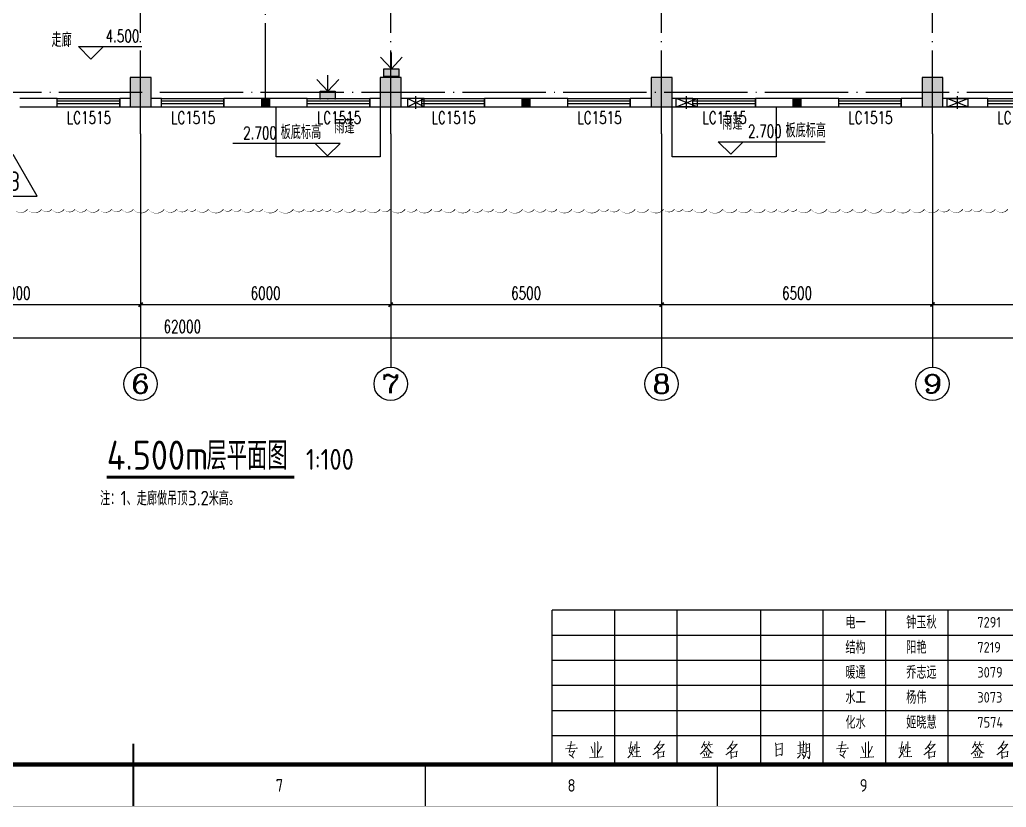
# Model space of a CAD drawing. Extents: x 93518 to 937116, y -359949 to 58022.
# Drawn here: x 808214 to 831884, y -122600 to -103709 of the extents above; entities that cross this region are included whole.
import ezdxf
from ezdxf.enums import TextEntityAlignment as Align

# ---------------------------------------------------------------- set-up
doc = ezdxf.new("R2010")
doc.units = 0
doc.header["$LTSCALE"] = 1000
doc.header["$MEASUREMENT"] = 0
doc.linetypes.add('DOTE', pattern=[2.42, 2, -0.2, 0.02, -0.2])
doc.layers.get('0').update_dxf_attribs({"color": 8, "linetype": 'CONTINUOUS'})
doc.layers.get('Defpoints').update_dxf_attribs({"color": 8, "linetype": 'CONTINUOUS'})
for name, color, linetype in [('-人员定位', 6, 'CONTINUOUS'), ('AXIS', 8, 'CONTINUOUS'), ('AXIS_TEXT', 8, 'CONTINUOUS'), ('COLUMN', 8, 'CONTINUOUS'), ('DIM_ELEV', 8, 'CONTINUOUS'), ('DIM_SYMB', 8, 'CONTINUOUS'), ('DOTE', 8, 'DOTE'), ('D洞口', 8, 'CONTINUOUS'), ('HQ1', 8, 'CONTINUOUS'), ('HQ2', 8, 'CONTINUOUS'), ('PUB_HATCH', 8, 'CONTINUOUS'), ('PUB_TEXT', 8, 'CONTINUOUS'), ('STAIR', 8, 'CONTINUOUS'), ('WALL', 8, 'CONTINUOUS'), ('WINDOW', 8, 'CONTINUOUS'), ('WINDOW_TEXT', 8, 'CONTINUOUS')]:
    doc.layers.add(name, color=color, linetype=linetype)
doc.styles.add('_TCH_AXIS', font='complex.shx', dxfattribs={"bigfont": 'GBCBIG.shx'})
doc.styles.add('_TCH_DIM', font='simplex.shx', dxfattribs={"bigfont": 'gbcbig.shx'})
doc.styles.add('_TCH_DIM_T3', font='simplex.shx', dxfattribs={"width": 0.705882, "bigfont": 'gbcbig.shx'})
doc.styles.add('_TCH_WINDOW', font='simplex.shx', dxfattribs={"bigfont": 'gbcbig.shx'})
doc.styles.add('COMPLEX', font='geditxt.shx', dxfattribs={"bigfont": 'hztxt1.shx'})
doc.styles.get("Standard").update_dxf_attribs({"font": 'GBENOR', "bigfont": 'GBCBIG'})
doc.dimstyles.new('_TCH_ARCH&&100', dxfattribs={"dimtxt": 297.5, "dimasz": 100, "dimexe": 250, "dimexo": 300, "dimgap": 126.25, "dimtad": 1, "dimdec": 0, "dimzin": 0, "dimdsep": 46, "dimtxsty": '_TCH_DIM_T3', "dimblk": 'ARCHTICK', "dimcen": 0.09, "dimclrt": 7, "dimazin": 2, "dimtfac": 1, "dimtdec": 0, "dimtix": 1, "dimtmove": 2, "dimatfit": 3, "dimfxl": 0, "dimtolj": 1, "dimtzin": 0, "dimarcsym": 0})

# ---------------------------------------------------------------- blocks, each defined once
blk = doc.blocks.new('GEDI_WK_A1')
at = {"color": 3}
for p, q in [((420.5, 0), (420.5, 10)), ((490.58, 0), (490.58, 10)), ((560.67, 0), (560.67, 10))]:
    blk.add_line(p, q, dxfattribs=at)
for points, const_width in [([(0, 0), (841, 0), (841, 594), (0, 594)], 0.1), ([(25, 10), (831, 10), (831, 584), (25, 584)], 1)]:
    blk.add_lwpolyline(points, close=True, dxfattribs=dict(at, const_width=const_width))
at = {"color": 3, "const_width": 0.5}
blk.add_lwpolyline([(420.5, 0), (420.5, 15)], dxfattribs=at)
at = {"color": 3}
for s, p in [('7', (455.54, 5)), ('8', (525.62, 5)), ('9', (595.71, 5))]:
    blk.add_text(s, height=3, dxfattribs=at).set_placement(p, align=Align.MIDDLE)
blk = doc.blocks.new('GEDI_HQ1_2012')
at = {"layer": 'HQ1', "color": 2}
for p, q in [((0, 37), (-65, 37)), ((-65, 0), (-65, 37)), ((-50, 0), (-50, 37)), ((-35, 0), (-35, 37)), ((-15, 0), (-15, 37)), ((0, 0), (0, 37)), ((-65, 31), (0, 31)), ((-65, 25), (0, 25)), ((-65, 19), (0, 19)), ((-65, 13), (0, 13)), ((-65, 7), (0, 7)), ((0, 0), (0, 7)), ((-65, 0), (0, 0))]:
    blk.add_line(p, q, dxfattribs=at)
at = {"layer": 'HQ1', "color": 7, "lineweight": 0}
for points in [[(-61.32, 4.51), (-59.5, 4.74), (-59.61, 4.74), (-59.81, 4.67)], [(-60.48, 5.59), (-60.45, 5.32), (-60.68, 4.06), (-60.94, 2.94), (-61, 3), (-59.61, 3.24), (-59.64, 3.34), (-60.33, 1.98)], [(-54.89, 5.32), (-54.83, 5.02), (-54.83, 1.71)], [(-54.16, 5.56), (-54.1, 5.29), (-54.16, 1.74)], [(-46.04, 5.53), (-46.04, 5.36), (-46.48, 3), (-46.3, 2.9), (-46.1, 2.73), (-45.92, 2.59), (-45.78, 2.42), (-45.7, 2.25)], [(-45.12, 4.88), (-45.12, 4.64), (-45.26, 3.99), (-45.4, 3.58), (-45.58, 3.21)], [(-44.71, 5.53), (-44.68, 5.32), (-44.74, 1.88)], [(-39.56, 4.64), (-39.47, 4.61), (-38.17, 4.84), (-38.25, 4.91), (-38.49, 4.57), (-38.74, 4.2), (-39.01, 3.89), (-39.3, 3.58), (-39.62, 3.27), (-39.96, 2.97), (-40.34, 2.69), (-40.4, 2.66), (-40.63, 2.52), (-40.86, 2.36)], [(-39.15, 5.7), (-39.18, 5.46), (-39.53, 4.91), (-39.73, 4.57), (-39.96, 4.26), (-40.25, 3.92), (-40.54, 3.69)], [(-28.5, 5.49), (-28.53, 5.26), (-28.76, 4.74), (-28.96, 4.33), (-29.2, 3.99)], [(-28.73, 4.81), (-27.89, 4.91)], [(-28.53, 4.78), (-28.33, 4.26)], [(-27.43, 5.49), (-27.4, 5.32), (-27.75, 4.37)], [(-27.6, 4.71), (-26.56, 4.88)], [(-22.07, 4.64), (-21.98, 4.61), (-20.68, 4.84), (-20.76, 4.91), (-20.99, 4.57), (-21.26, 4.2), (-21.52, 3.89), (-21.81, 3.58), (-22.12, 3.27), (-22.47, 2.97), (-22.85, 2.69), (-22.91, 2.66), (-23.14, 2.52), (-23.37, 2.36)], [(-21.66, 5.7), (-21.69, 5.46), (-22.04, 4.91), (-22.24, 4.57), (-22.47, 4.26), (-22.76, 3.92), (-23.05, 3.69)], [(-11.41, 5.19), (-11.35, 4.84), (-11.32, 4.09), (-11.29, 3.31), (-11.29, 3.21), (-11.29, 2.66), (-11.29, 1.94), (-11.29, 2.18), (-10.17, 2.39), (-9.93, 2.15), (-9.87, 2.46), (-9.87, 2.87), (-9.84, 3.65), (-9.82, 4.47), (-9.82, 5.15), (-9.79, 5.05), (-11.32, 4.81)], [(-6.08, 4.57), (-4.37, 4.78)], [(-5.62, 5.49), (-5.56, 5.29), (-5.56, 2.73)], [(-4.8, 5.7), (-4.75, 5.49), (-4.83, 2.83)], [(-4.14, 5.22), (-4.05, 4.84), (-4.05, 4.09), (-4.08, 3.27), (-4.14, 2.76), (-4.28, 2.22), (-4.46, 1.88), (-4.78, 1.37)], [(-4.05, 4.81), (-3.18, 4.98), (-3.27, 5.08), (-3.27, 4.03), (-3.27, 3.96), (-3.24, 2.42), (-3.27, 1.84), (-3.3, 1.5), (-3.33, 1.4), (-3.76, 1.84), (-3.36, 1.54)], [(-61.84, 3.75), (-58.95, 3.96), (-59.09, 3.99), (-59.26, 3.96)], [(-60.97, 2.42), (-60.62, 2.15), (-60.39, 1.98), (-60.13, 1.81), (-59.99, 1.67), (-59.9, 1.5)], [(-55.7, 4.3), (-55.3, 3.17), (-55.24, 2.8)], [(-53.24, 4.44), (-53.3, 3.99), (-53.67, 3.34), (-54.13, 2.66)], [(-45.7, 4.4), (-45.7, 4.26), (-45.81, 3.69), (-45.9, 3.24), (-45.95, 2.94), (-46.07, 2.69), (-46.25, 2.39), (-46.42, 2.12), (-46.62, 1.84), (-46.85, 1.57)], [(-46.82, 3.96), (-45.72, 4.09)], [(-45.29, 3), (-44.07, 3.17), (-44.22, 3.17), (-44.36, 3.11)], [(-45.17, 3.96), (-44.02, 4.06), (-44.1, 4.09), (-44.27, 4.06)], [(-39.88, 4.26), (-39.82, 4.23), (-39.5, 3.92), (-39.47, 3.75), (-39.59, 3.99)], [(-39.73, 3.04), (-39.67, 2.94), (-39.62, 2.08), (-39.59, 1.98), (-39.59, 1.37), (-39.62, 1.64), (-39.62, 1.74), (-38.19, 1.91), (-38.22, 1.91), (-38.37, 1.91), (-38.22, 3.17), (-38.17, 3.11), (-38.25, 3.07), (-39.64, 2.87)], [(-27.95, 4.37), (-27.98, 4.2), (-28.44, 3.58), (-28.47, 3.51), (-28.7, 3.21), (-29.11, 2.83), (-29.31, 2.66), (-29.51, 2.49)], [(-28.62, 2.66), (-28.47, 2.22), (-28.47, 2.01), (-28.5, 2.29)], [(-27.57, 3.27), (-28.5, 3.14)], [(-28.07, 2.94), (-27.95, 2.42), (-28.01, 2.15), (-28.01, 2.52)], [(-28.01, 4.13), (-26.85, 2.83), (-26.38, 2.83), (-26.85, 2.87), (-27.08, 3.11)], [(-27.34, 2.9), (-27.34, 2.66), (-27.69, 1.71)], [(-27.28, 4.67), (-27.02, 4.13)], [(-22.39, 4.26), (-22.33, 4.23), (-22.01, 3.92), (-21.98, 3.75), (-22.1, 3.99)], [(-22.24, 3.04), (-22.18, 2.94), (-22.12, 2.08), (-22.1, 1.98), (-22.1, 1.37), (-22.12, 1.64), (-22.12, 1.74), (-20.71, 1.91), (-20.74, 1.91), (-20.88, 1.91), (-20.74, 3.17), (-20.68, 3.11), (-20.76, 3.07), (-22.15, 2.87)], [(-11.29, 3.58), (-10.17, 3.79), (-10.28, 3.82), (-10.54, 3.69)], [(-6.17, 2.63), (-4.37, 2.9), (-4.46, 2.94), (-4.57, 2.83)], [(-5.5, 2.42), (-5.53, 2.25), (-5.76, 1.91), (-5.97, 1.67), (-6.17, 1.5)], [(-5.53, 3.99), (-5.01, 4.09)], [(-5.5, 3.41), (-5.04, 3.51)], [(-5.04, 2.52), (-4.72, 2.12), (-4.72, 1.94), (-4.83, 2.25)], [(-4.08, 3.07), (-4.02, 3.07), (-3.56, 3.17)], [(-4.02, 3.96), (-3.53, 4.06)], [(-56.1, 1.64), (-52.83, 1.81), (-52.98, 1.84), (-53.3, 1.77)], [(-45.75, 1.81), (-43.72, 1.91), (-43.93, 1.94), (-44.27, 1.88)], [(-28.99, 1.61), (-26.79, 1.77), (-26.93, 1.77), (-27.25, 1.74)]]:
    blk.add_lwpolyline(points, dxfattribs=at)
blk.add_text('223344', height=0.0001).set_placement((-22.1, 1.74))
blk = doc.blocks.new('GEDI_HQ2_2012')
at = {"layer": 'HQ2', "color": 2}
for p, q in [((0, 37), (-65, 37)), ((-65, 0), (-65, 37)), ((-50, 0), (-50, 37)), ((-35, 0), (-35, 37)), ((-15, 0), (-15, 37)), ((0, 0), (0, 37)), ((-65, 31), (0, 31)), ((-65, 25), (0, 25)), ((-65, 19), (0, 19)), ((-65, 13), (0, 13)), ((-65, 7), (0, 7)), ((0, 0), (0, 7)), ((-65, 0), (0, 0))]:
    blk.add_line(p, q, dxfattribs=at)
at = {"layer": 'HQ2', "color": 7, "lineweight": 0}
for points in [[(-61.32, 4.51), (-59.5, 4.74), (-59.61, 4.74), (-59.81, 4.67)], [(-60.48, 5.59), (-60.45, 5.32), (-60.68, 4.06), (-60.94, 2.94), (-61, 3), (-59.61, 3.24), (-59.64, 3.34), (-60.33, 1.98)], [(-54.89, 5.32), (-54.83, 5.02), (-54.83, 1.71)], [(-54.16, 5.56), (-54.1, 5.29), (-54.16, 1.74)], [(-46.04, 5.53), (-46.04, 5.36), (-46.48, 3), (-46.3, 2.9), (-46.1, 2.73), (-45.92, 2.59), (-45.78, 2.42), (-45.7, 2.25)], [(-45.12, 4.88), (-45.12, 4.64), (-45.26, 3.99), (-45.4, 3.58), (-45.58, 3.21)], [(-44.71, 5.53), (-44.68, 5.32), (-44.74, 1.88)], [(-39.56, 4.64), (-39.47, 4.61), (-38.17, 4.84), (-38.25, 4.91), (-38.49, 4.57), (-38.74, 4.2), (-39.01, 3.89), (-39.3, 3.58), (-39.62, 3.27), (-39.96, 2.97), (-40.34, 2.69), (-40.4, 2.66), (-40.63, 2.52), (-40.86, 2.36)], [(-39.15, 5.7), (-39.18, 5.46), (-39.53, 4.91), (-39.73, 4.57), (-39.96, 4.26), (-40.25, 3.92), (-40.54, 3.69)], [(-28.5, 5.49), (-28.53, 5.26), (-28.76, 4.74), (-28.96, 4.33), (-29.2, 3.99)], [(-28.73, 4.81), (-27.89, 4.91)], [(-28.53, 4.78), (-28.33, 4.26)], [(-27.43, 5.49), (-27.4, 5.32), (-27.75, 4.37)], [(-27.6, 4.71), (-26.56, 4.88)], [(-22.07, 4.64), (-21.98, 4.61), (-20.68, 4.84), (-20.76, 4.91), (-20.99, 4.57), (-21.26, 4.2), (-21.52, 3.89), (-21.81, 3.58), (-22.12, 3.27), (-22.47, 2.97), (-22.85, 2.69), (-22.91, 2.66), (-23.14, 2.52), (-23.37, 2.36)], [(-21.66, 5.7), (-21.69, 5.46), (-22.04, 4.91), (-22.24, 4.57), (-22.47, 4.26), (-22.76, 3.92), (-23.05, 3.69)], [(-11.41, 5.19), (-11.35, 4.84), (-11.32, 4.09), (-11.29, 3.31), (-11.29, 3.21), (-11.29, 2.66), (-11.29, 1.94), (-11.29, 2.18), (-10.17, 2.39), (-9.93, 2.15), (-9.87, 2.46), (-9.87, 2.87), (-9.84, 3.65), (-9.82, 4.47), (-9.82, 5.15), (-9.79, 5.05), (-11.32, 4.81)], [(-6.08, 4.57), (-4.37, 4.78)], [(-5.62, 5.49), (-5.56, 5.29), (-5.56, 2.73)], [(-4.8, 5.7), (-4.75, 5.49), (-4.83, 2.83)], [(-4.14, 5.22), (-4.05, 4.84), (-4.05, 4.09), (-4.08, 3.27), (-4.14, 2.76), (-4.28, 2.22), (-4.46, 1.88), (-4.78, 1.37)], [(-4.05, 4.81), (-3.18, 4.98), (-3.27, 5.08), (-3.27, 4.03), (-3.27, 3.96), (-3.24, 2.42), (-3.27, 1.84), (-3.3, 1.5), (-3.33, 1.4), (-3.76, 1.84), (-3.36, 1.54)], [(-61.84, 3.75), (-58.95, 3.96), (-59.09, 3.99), (-59.26, 3.96)], [(-60.97, 2.42), (-60.62, 2.15), (-60.39, 1.98), (-60.13, 1.81), (-59.99, 1.67), (-59.9, 1.5)], [(-55.7, 4.3), (-55.3, 3.17), (-55.24, 2.8)], [(-53.24, 4.44), (-53.3, 3.99), (-53.67, 3.34), (-54.13, 2.66)], [(-45.7, 4.4), (-45.7, 4.26), (-45.81, 3.69), (-45.9, 3.24), (-45.95, 2.94), (-46.07, 2.69), (-46.25, 2.39), (-46.42, 2.12), (-46.62, 1.84), (-46.85, 1.57)], [(-46.82, 3.96), (-45.72, 4.09)], [(-45.29, 3), (-44.07, 3.17), (-44.22, 3.17), (-44.36, 3.11)], [(-45.17, 3.96), (-44.02, 4.06), (-44.1, 4.09), (-44.27, 4.06)], [(-39.88, 4.26), (-39.82, 4.23), (-39.5, 3.92), (-39.47, 3.75), (-39.59, 3.99)], [(-39.73, 3.04), (-39.67, 2.94), (-39.62, 2.08), (-39.59, 1.98), (-39.59, 1.37), (-39.62, 1.64), (-39.62, 1.74), (-38.19, 1.91), (-38.22, 1.91), (-38.37, 1.91), (-38.22, 3.17), (-38.17, 3.11), (-38.25, 3.07), (-39.64, 2.87)], [(-27.95, 4.37), (-27.98, 4.2), (-28.44, 3.58), (-28.47, 3.51), (-28.7, 3.21), (-29.11, 2.83), (-29.31, 2.66), (-29.51, 2.49)], [(-28.62, 2.66), (-28.47, 2.22), (-28.47, 2.01), (-28.5, 2.29)], [(-27.57, 3.27), (-28.5, 3.14)], [(-28.07, 2.94), (-27.95, 2.42), (-28.01, 2.15), (-28.01, 2.52)], [(-28.01, 4.13), (-26.85, 2.83), (-26.38, 2.83), (-26.85, 2.87), (-27.08, 3.11)], [(-27.34, 2.9), (-27.34, 2.66), (-27.69, 1.71)], [(-27.28, 4.67), (-27.02, 4.13)], [(-22.39, 4.26), (-22.33, 4.23), (-22.01, 3.92), (-21.98, 3.75), (-22.1, 3.99)], [(-22.24, 3.04), (-22.18, 2.94), (-22.12, 2.08), (-22.1, 1.98), (-22.1, 1.37), (-22.12, 1.64), (-22.12, 1.74), (-20.71, 1.91), (-20.74, 1.91), (-20.88, 1.91), (-20.74, 3.17), (-20.68, 3.11), (-20.76, 3.07), (-22.15, 2.87)], [(-11.29, 3.58), (-10.17, 3.79), (-10.28, 3.82), (-10.54, 3.69)], [(-6.17, 2.63), (-4.37, 2.9), (-4.46, 2.94), (-4.57, 2.83)], [(-5.5, 2.42), (-5.53, 2.25), (-5.76, 1.91), (-5.97, 1.67), (-6.17, 1.5)], [(-5.53, 3.99), (-5.01, 4.09)], [(-5.5, 3.41), (-5.04, 3.51)], [(-5.04, 2.52), (-4.72, 2.12), (-4.72, 1.94), (-4.83, 2.25)], [(-4.08, 3.07), (-4.02, 3.07), (-3.56, 3.17)], [(-4.02, 3.96), (-3.53, 4.06)], [(-56.1, 1.64), (-52.83, 1.81), (-52.98, 1.84), (-53.3, 1.77)], [(-45.75, 1.81), (-43.72, 1.91), (-43.93, 1.94), (-44.27, 1.88)], [(-28.99, 1.61), (-26.79, 1.77), (-26.93, 1.77), (-27.25, 1.74)]]:
    blk.add_lwpolyline(points, dxfattribs=at)
blk.add_text('112233', height=0.0001).set_placement((-22.1, 1.74))
blk = doc.blocks.new('A$C04077A59')
at = {"layer": 'D洞口', "color": 6}
blk.add_lwpolyline([(573, 993), (0, 0), (1146, 0)], close=True, dxfattribs=at)
at = {"layer": 'PUB_TEXT', "style": '_TCH_AXIS', "width": 0.705882}
blk.add_text('B', height=425, dxfattribs=at).set_placement((452, 145))
blk = doc.blocks.new('_ArchTick')
at = {"color": 0, "linetype": 'ByBlock', "const_width": 0.4}
blk.add_lwpolyline([(-0.5, -0.5), (0.5, 0.5)], dxfattribs=at)
blk = doc.blocks.new('*D651')
at = {"layer": 'AXIS', "color": 0, "lineweight": -2, "transparency": 16777216}
for p, q in [((805114, -106744), (805114, -110793)), ((811114, -106744), (811114, -110793)), ((805114, -110543), (811114, -110543))]:
    blk.add_line(p, q, dxfattribs=at)
at = {"layer": 'Defpoints', "color": 0, "transparency": 16777216}
for p in [(805114, -106444), (811114, -106444), (811114, -110543)]:
    blk.add_point(p, dxfattribs=at)
at = {"layer": 'AXIS', "color": 0, "lineweight": -2, "transparency": 16777216, "xscale": 100, "yscale": 100, "zscale": 100, "rotation": 180}
blk.add_blockref('_ArchTick', (805114, -110543), dxfattribs=at)
at = {"layer": 'AXIS', "color": 0, "lineweight": -2, "transparency": 16777216, "xscale": 100, "yscale": 100, "zscale": 100}
blk.add_blockref('_ArchTick', (811114, -110543), dxfattribs=at)
at = {"layer": 'AXIS', "color": 7, "transparency": 16777216, "insert": (808114, -110268), "char_height": 297.5, "attachment_point": 5, "style": '_TCH_DIM_T3'}
blk.add_mtext('\\A1;6000', dxfattribs=at)
blk = doc.blocks.new('*D652')
at = {"layer": 'AXIS', "color": 0, "lineweight": -2, "transparency": 16777216}
for p, q in [((811114, -106744), (811114, -110793)), ((817114, -106744), (817114, -110793)), ((811114, -110543), (817114, -110543))]:
    blk.add_line(p, q, dxfattribs=at)
at = {"layer": 'Defpoints', "color": 0, "transparency": 16777216}
for p in [(811114, -106444), (817114, -106444), (817114, -110543)]:
    blk.add_point(p, dxfattribs=at)
at = {"layer": 'AXIS', "color": 0, "lineweight": -2, "transparency": 16777216, "xscale": 100, "yscale": 100, "zscale": 100, "rotation": 180}
blk.add_blockref('_ArchTick', (811114, -110543), dxfattribs=at)
at = {"layer": 'AXIS', "color": 0, "lineweight": -2, "transparency": 16777216, "xscale": 100, "yscale": 100, "zscale": 100}
blk.add_blockref('_ArchTick', (817114, -110543), dxfattribs=at)
at = {"layer": 'AXIS', "color": 7, "transparency": 16777216, "insert": (814114, -110268), "char_height": 297.5, "attachment_point": 5, "style": '_TCH_DIM_T3'}
blk.add_mtext('\\A1;6000', dxfattribs=at)
blk = doc.blocks.new('*D653')
at = {"layer": 'AXIS', "color": 0, "lineweight": -2, "transparency": 16777216}
for p, q in [((817114, -106744), (817114, -110793)), ((823614, -106744), (823614, -110793)), ((817114, -110543), (823614, -110543))]:
    blk.add_line(p, q, dxfattribs=at)
at = {"layer": 'Defpoints', "color": 0, "transparency": 16777216}
for p in [(817114, -106444), (823614, -106444), (823614, -110543)]:
    blk.add_point(p, dxfattribs=at)
at = {"layer": 'AXIS', "color": 0, "lineweight": -2, "transparency": 16777216, "xscale": 100, "yscale": 100, "zscale": 100, "rotation": 180}
blk.add_blockref('_ArchTick', (817114, -110543), dxfattribs=at)
at = {"layer": 'AXIS', "color": 0, "lineweight": -2, "transparency": 16777216, "xscale": 100, "yscale": 100, "zscale": 100}
blk.add_blockref('_ArchTick', (823614, -110543), dxfattribs=at)
at = {"layer": 'AXIS', "color": 7, "transparency": 16777216, "insert": (820364, -110268), "char_height": 297.5, "attachment_point": 5, "style": '_TCH_DIM_T3'}
blk.add_mtext('\\A1;6500', dxfattribs=at)
blk = doc.blocks.new('*D654')
at = {"layer": 'AXIS', "color": 0, "lineweight": -2, "transparency": 16777216}
for p, q in [((823614, -106744), (823614, -110793)), ((830114, -106744), (830114, -110793)), ((823614, -110543), (830114, -110543))]:
    blk.add_line(p, q, dxfattribs=at)
at = {"layer": 'Defpoints', "color": 0, "transparency": 16777216}
for p in [(823614, -106444), (830114, -106444), (830114, -110543)]:
    blk.add_point(p, dxfattribs=at)
at = {"layer": 'AXIS', "color": 0, "lineweight": -2, "transparency": 16777216, "xscale": 100, "yscale": 100, "zscale": 100, "rotation": 180}
blk.add_blockref('_ArchTick', (823614, -110543), dxfattribs=at)
at = {"layer": 'AXIS', "color": 0, "lineweight": -2, "transparency": 16777216, "xscale": 100, "yscale": 100, "zscale": 100}
blk.add_blockref('_ArchTick', (830114, -110543), dxfattribs=at)
at = {"layer": 'AXIS', "color": 7, "transparency": 16777216, "insert": (826864, -110268), "char_height": 297.5, "attachment_point": 5, "style": '_TCH_DIM_T3'}
blk.add_mtext('\\A1;6500', dxfattribs=at)
blk = doc.blocks.new('*D655')
at = {"layer": 'AXIS', "color": 0, "lineweight": -2, "transparency": 16777216}
for p, q in [((830114, -106744), (830114, -110793)), ((836614, -106744), (836614, -110793)), ((830114, -110543), (836614, -110543))]:
    blk.add_line(p, q, dxfattribs=at)
at = {"layer": 'Defpoints', "color": 0, "transparency": 16777216}
for p in [(830114, -106444), (836614, -106444), (836614, -110543)]:
    blk.add_point(p, dxfattribs=at)
at = {"layer": 'AXIS', "color": 0, "lineweight": -2, "transparency": 16777216, "xscale": 100, "yscale": 100, "zscale": 100, "rotation": 180}
blk.add_blockref('_ArchTick', (830114, -110543), dxfattribs=at)
at = {"layer": 'AXIS', "color": 0, "lineweight": -2, "transparency": 16777216, "xscale": 100, "yscale": 100, "zscale": 100}
blk.add_blockref('_ArchTick', (836614, -110543), dxfattribs=at)
at = {"layer": 'AXIS', "color": 7, "transparency": 16777216, "insert": (833364, -110268), "char_height": 297.5, "attachment_point": 5, "style": '_TCH_DIM_T3'}
blk.add_mtext('\\A1;6500', dxfattribs=at)
blk = doc.blocks.new('*D657')
at = {"layer": 'AXIS', "color": 0, "lineweight": -2, "transparency": 16777216}
for p, q in [((781114, -106744), (781114, -111593)), ((843114, -106744), (843114, -111593)), ((781114, -111343), (843114, -111343))]:
    blk.add_line(p, q, dxfattribs=at)
at = {"layer": 'Defpoints', "color": 0, "transparency": 16777216}
for p in [(781114, -106444), (843114, -106444), (843114, -111343)]:
    blk.add_point(p, dxfattribs=at)
at = {"layer": 'AXIS', "color": 0, "lineweight": -2, "transparency": 16777216, "xscale": 100, "yscale": 100, "zscale": 100, "rotation": 180}
blk.add_blockref('_ArchTick', (781114, -111343), dxfattribs=at)
at = {"layer": 'AXIS', "color": 0, "lineweight": -2, "transparency": 16777216, "xscale": 100, "yscale": 100, "zscale": 100}
blk.add_blockref('_ArchTick', (843114, -111343), dxfattribs=at)
at = {"layer": 'AXIS', "color": 7, "transparency": 16777216, "insert": (812114, -111068), "char_height": 297.5, "attachment_point": 5, "style": '_TCH_DIM_T3'}
blk.add_mtext('\\A1;62000', dxfattribs=at)
blk = doc.blocks.new('_AXISO')
blk.add_circle((0, 0), 0.5)
at = {"layer": 'AXIS_TEXT', "style": 'COMPLEX', "width": 1.041667}
blk.add_attdef('A', text='', height=0.56, dxfattribs=at).set_placement((-0.25, -0.28), (0.25, -0.28), align=Align.FIT)
blk = doc.blocks.new('_FZH')
blk.add_lwpolyline([(-0.5, -0.5), (0.5, -0.5), (0.5, 0.5), (-0.5, 0.5)], close=True)
at = {"layer": 'PUB_HATCH'}
blk.add_solid([(-0.5, -0.5), (0.5, -0.5), (-0.5, 0.5), (0.5, 0.5)], dxfattribs=at)
blk = doc.blocks.new('$TCHSYS$WIN2D')
for p, q in [((-0.5, 0.5), (0.5, 0.5)), ((-0.5, 0.5), (-0.5, -0.5)), ((0.5, 0.5), (0.5, -0.5)), ((0.5, 0.167), (-0.5, 0.167)), ((0.5, -0.167), (-0.5, -0.167)), ((-0.5, -0.5), (0.5, -0.5))]:
    blk.add_line(p, q)
blk = doc.blocks.new('定位基站')
at = {"layer": '-人员定位', "ltscale": 0.01}
h = blk.add_hatch(color=256, dxfattribs=at)
h.dxf.hatch_style = 1
h.paths.add_polyline_path([(406524, 477798), (406524, 477617), (406162, 477617), (406162, 477798)])
at = {"layer": '-人员定位', "color": 6}
for p, q in [((406343, 477798), (406343, 478186)), ((406343, 477798), (406082, 478077)), ((406343, 477798), (406604, 478077)), ((406343, 477995), (406343, 477995)), ((406162, 477798), (406524, 477798)), ((406162, 477617), (406162, 477798)), ((406524, 477798), (406524, 477617)), ((406524, 477617), (406162, 477617))]:
    blk.add_line(p, q, dxfattribs=at)
for p in [(406343, 477798), (406162, 477617), (406343, 477617), (406524, 477617)]:
    blk.add_point(p, dxfattribs=at)

msp = doc.modelspace()

# ---------------------------------------------------------------- linework, layer by layer
for p, q in [((817713.8, -105849.4), (817713.8, -105539.6)), ((824213.8, -105849.4), (824213.8, -105539.6)), ((830713.8, -105849.4), (830713.8, -105539.6)), ((817913.6, -105794.5), (817513.9, -105594.5)), ((817513.9, -105794.5), (817913.6, -105594.5)), ((823963.9, -105794.5), (824463.6, -105594.5)), ((824463.6, -105794.5), (823963.9, -105594.5)), ((830463.9, -105794.5), (830963.6, -105594.5)), ((830963.6, -105794.5), (830463.9, -105594.5))]:
    msp.add_line(p, q)
for points in [[(817913.6, -105594.5), (817513.9, -105594.5), (817513.9, -105794.5), (817913.6, -105794.5), (817913.6, -105594.5)], [(823963.9, -105594.5), (824463.6, -105594.5), (824463.6, -105794.5), (823963.9, -105794.5), (823963.9, -105594.5)], [(830463.9, -105594.5), (830963.6, -105594.5), (830963.6, -105794.5), (830463.9, -105794.5), (830463.9, -105594.5)]]:
    msp.add_lwpolyline(points)
msp.add_lwpolyline([(808080.1, -108256.1, 0, 20, 0.5), (808400.1, -108256.1, 0, 20, 0.5), (808740.1, -108256.1, 0, 20, 0.5), (808980.1, -108256.1, 0, 20, 0.5), (809280.1, -108256.1, 0, 20, 0.5), (809540.1, -108256.1, 0, 20, 0.5), (809820.1, -108256.1, 0, 20, 0.5), (810120.1, -108256.1, 0, 20, 0.5), (810420.1, -108256.1, 0, 20, 0.5), (810660.1, -108256.1, 0, 20, 0.5), (810940.1, -108256.1, 0, 20, 0.5), (811300.1, -108256.1, 0, 20, 0.5), (811680.1, -108256.1, 0, 20, 0.5), (811980.1, -108256.1, 0, 20, 0.5), (812240.1, -108256.1, 0, 20, 0.5), (812440.1, -108256.1, 0, 20, 0.5), (812740.1, -108256.1, 0, 20, 0.5), (813100.1, -108256.1, 0, 20, 0.5), (813300.1, -108256.1, 0, 20, 0.5), (813520.1, -108256.1, 0, 20, 0.5), (813820.1, -108256.1, 0, 20, 0.5), (814040.1, -108256.1, 0, 20, 0.5), (814400.1, -108256.1, 0, 20, 0.5), (814780.1, -108256.1, 0, 20, 0.5), (815040.1, -108256.1, 0, 20, 0.5), (815280.1, -108256.1, 0, 20, 0.5), (815480.1, -108256.1, 0, 20, 0.5), (815680.1, -108256.1, 0, 20, 0.5), (815960.1, -108256.1, 0, 20, 0.5), (816260.1, -108256.1, 0, 20, 0.5), (816520.1, -108256.1, 0, 20, 0.5), (816860.1, -108256.1, 0, 20, 0.5), (817100.1, -108256.1, 0, 20, 0.5), (817460.1, -108256.1, 0, 20, 0.5), (817740.1, -108256.1, 0, 20, 0.5), (818100.1, -108256.1, 0, 20, 0.5), (818340.1, -108256.1, 0, 20, 0.5), (818660.1, -108256.1, 0, 20, 0.5), (819020.1, -108256.1, 0, 20, 0.5), (819320.1, -108256.1, 0, 20, 0.5), (819580.1, -108256.1, 0, 20, 0.5), (819900.1, -108256.1, 0, 20, 0.5), (820280.1, -108256.1, 0, 20, 0.5), (820560.1, -108256.1, 0, 20, 0.5), (820840.1, -108256.1, 0, 20, 0.5), (821100.1, -108256.1, 0, 20, 0.5), (821460.1, -108256.1, 0, 20, 0.5), (821760.1, -108256.1, 0, 20, 0.5), (822120.1, -108256.1, 0, 20, 0.5), (822340.1, -108256.1, 0, 20, 0.5), (822600.1, -108256.1, 0, 20, 0.5), (822980.1, -108256.1, 0, 20, 0.5), (823300.1, -108256.1, 0, 20, 0.5), (823660.1, -108256.1, 0, 20, 0.5), (823920.1, -108256.1, 0, 20, 0.5), (824120.1, -108256.1, 0, 20, 0.5), (824360.1, -108256.1, 0, 20, 0.5), (824700.1, -108256.1, 0, 20, 0.5), (825080.1, -108256.1, 0, 20, 0.5), (825420.1, -108256.1, 0, 20, 0.5), (825760.1, -108256.1, 0, 20, 0.5), (826100.1, -108256.1, 0, 20, 0.5), (826380.1, -108256.1, 0, 20, 0.5), (826660.1, -108256.1, 0, 20, 0.5), (826860.1, -108256.1, 0, 20, 0.5), (827200.1, -108256.1, 0, 20, 0.5), (827580.1, -108256.1, 0, 20, 0.5), (827900.1, -108256.1, 0, 20, 0.5), (828200.1, -108256.1, 0, 20, 0.5), (828520.1, -108256.1, 0, 20, 0.5), (828900.1, -108256.1, 0, 20, 0.5), (829220.1, -108256.1, 0, 20, 0.5), (829580.1, -108256.1, 0, 20, 0.5), (829920.1, -108256.1, 0, 20, 0.5), (830260.1, -108256.1, 0, 20, 0.5), (830520.1, -108256.1, 0, 20, 0.5), (830840.1, -108256.1, 0, 20, 0.5), (831060.1, -108256.1, 0, 20, 0.5), (831300.1, -108256.1, 0, 20, 0.5), (831620.1, -108256.1, 0, 20, 0.5), (831920.1, -108256.1, 0, 20, 0.5)], format="xyseb")
at = {"layer": 'AXIS'}
for p, q in [((811113.8, -106444.5), (811113.8, -112043.3)), ((817113.8, -106444.5), (817113.8, -112043.3)), ((823613.8, -106444.5), (823613.8, -112043.3)), ((830113.8, -106444.5), (830113.8, -112043.3))]:
    msp.add_line(p, q, dxfattribs=at)
at = {"layer": 'DIM_ELEV'}
for p, q in [((809922.3, -104652.4), (809622.3, -104352.4)), ((809622.3, -104352.4), (811143.5, -104352.4)), ((809922.3, -104652.4), (810222.3, -104352.4)), ((815898.2, -106677.4), (813330.2, -106677.4)), ((815598.2, -106977.4), (815298.2, -106677.4)), ((815598.2, -106977.4), (815898.2, -106677.4)), ((825271.8, -106936.4), (824971.8, -106636.4)), ((824971.8, -106636.4), (827539.8, -106636.4)), ((825271.8, -106936.4), (825571.8, -106636.4))]:
    msp.add_line(p, q, dxfattribs=at)
at = {"layer": 'DIM_SYMB', "lineweight": 0, "const_width": 70}
msp.add_lwpolyline([(810302.8, -114682.5), (814800.4, -114682.5)], dxfattribs=at)
at = {"layer": 'DOTE'}
for p, q in [((811113.8, -106444.5), (811113.8, -72444.5)), ((817113.8, -106444.5), (817113.8, -72444.5)), ((823613.8, -106444.5), (823613.8, -72444.5)), ((830113.8, -106444.5), (830113.8, -72444.5)), ((814113.8, -105794.5), (814113.8, -95444.5)), ((780113.8, -105444.5), (844113.8, -105444.5))]:
    msp.add_line(p, q, dxfattribs=at)
at = {"layer": 'STAIR', "color": 2}
for points in [[(816863.8, -105794.5), (816863.8, -106994.5), (814363.8, -106994.5), (814363.8, -105794.5)], [(826363.8, -105794.5), (826363.8, -106994.5), (823863.8, -106994.5), (823863.8, -105794.5)]]:
    msp.add_lwpolyline(points, dxfattribs=at)
at = {"layer": 'WALL'}
for p, q in [((809113.8, -105594.5), (808213.8, -105594.5)), ((808213.8, -105794.5), (809113.8, -105794.5)), ((809113.8, -105794.5), (809113.8, -105594.5)), ((810863.8, -105594.5), (810613.8, -105594.5)), ((810613.8, -105594.5), (810613.8, -105794.5)), ((810613.8, -105794.5), (810863.8, -105794.5)), ((811613.8, -105594.5), (811363.8, -105594.5)), ((811363.8, -105794.5), (811613.8, -105794.5)), ((811613.8, -105794.5), (811613.8, -105594.5)), ((814013.8, -105594.5), (813113.8, -105594.5)), ((813113.8, -105594.5), (813113.8, -105794.5)), ((813113.8, -105794.5), (814013.8, -105794.5)), ((815113.8, -105594.5), (814213.8, -105594.5)), ((814213.8, -105794.5), (815113.8, -105794.5)), ((815113.8, -105794.5), (815113.8, -105594.5)), ((816863.8, -105594.5), (816613.8, -105594.5)), ((816613.8, -105594.5), (816613.8, -105794.5)), ((816613.8, -105794.5), (816863.8, -105794.5)), ((817863.8, -105594.5), (817363.8, -105594.5)), ((817363.8, -105794.5), (817863.8, -105794.5)), ((817863.8, -105794.5), (817863.8, -105594.5)), ((820263.8, -105594.5), (819363.8, -105594.5)), ((819363.8, -105594.5), (819363.8, -105794.5)), ((819363.8, -105794.5), (820263.8, -105794.5)), ((821363.8, -105594.5), (820463.8, -105594.5)), ((820463.8, -105794.5), (821363.8, -105794.5)), ((821363.8, -105794.5), (821363.8, -105594.5)), ((823363.8, -105594.5), (822863.8, -105594.5)), ((822863.8, -105594.5), (822863.8, -105794.5)), ((822863.8, -105794.5), (823363.8, -105794.5)), ((824363.8, -105594.5), (823863.8, -105594.5)), ((823863.8, -105794.5), (824363.8, -105794.5)), ((824363.8, -105794.5), (824363.8, -105594.5)), ((826763.8, -105594.5), (825863.8, -105594.5)), ((825863.8, -105594.5), (825863.8, -105794.5)), ((825863.8, -105794.5), (826763.8, -105794.5)), ((827863.8, -105594.5), (826963.8, -105594.5)), ((826963.8, -105794.5), (827863.8, -105794.5)), ((827863.8, -105794.5), (827863.8, -105594.5)), ((829863.8, -105594.5), (829363.8, -105594.5)), ((829363.8, -105594.5), (829363.8, -105794.5)), ((829363.8, -105794.5), (829863.8, -105794.5)), ((831438.8, -105594.5), (830363.8, -105594.5)), ((830363.8, -105794.5), (831438.8, -105794.5)), ((831438.8, -105794.5), (831438.8, -105594.5))]:
    msp.add_line(p, q, dxfattribs=at)

# ---------------------------------------------------------------- block references
at = {"layer": '-人员定位'}
for p in [(410787.3, -582684.2), (409262, -583222.9)]:
    msp.add_blockref('定位基站', p, dxfattribs=at)
at = {"xscale": 100, "yscale": 100, "zscale": 100}
for name, p in [('GEDI_WK_A1', (768891.4, -122574.9)), ('GEDI_HQ2_2012', (827491.4, -121574.9)), ('GEDI_HQ1_2012', (833991.4, -121574.9))]:
    msp.add_blockref(name, p, dxfattribs=at)
at = {"layer": 'AXIS'}
ref = msp.add_blockref('_AXISO', (811113.8, -112443.3), dxfattribs=dict(at, xscale=800, yscale=800, zscale=800))
ref.add_attrib('A', '6', dxfattribs={"layer": 'AXIS_TEXT', "height": 452.5, "style": '_TCH_AXIS', "width": 1.5}).set_placement((810887.5, -112669.5), (811340, -112669.5), align=Align.FIT)
ref = msp.add_blockref('_AXISO', (817113.8, -112443.3), dxfattribs=dict(at, xscale=800, yscale=800, zscale=800))
ref.add_attrib('A', '7', dxfattribs={"layer": 'AXIS_TEXT', "height": 452.5, "style": '_TCH_AXIS', "width": 1.5}).set_placement((816887.5, -112669.5), (817340, -112669.5), align=Align.FIT)
ref = msp.add_blockref('_AXISO', (823613.8, -112443.3), dxfattribs=dict(at, xscale=800, yscale=800, zscale=800))
ref.add_attrib('A', '8', dxfattribs={"layer": 'AXIS_TEXT', "height": 452.5, "style": '_TCH_AXIS', "width": 1.5}).set_placement((823387.5, -112669.5), (823840, -112669.5), align=Align.FIT)
ref = msp.add_blockref('_AXISO', (830113.8, -112443.3), dxfattribs=dict(at, xscale=800, yscale=800, zscale=800))
ref.add_attrib('A', '9', dxfattribs={"layer": 'AXIS_TEXT', "height": 452.5, "style": '_TCH_AXIS', "width": 1.5}).set_placement((829887.5, -112669.5), (830340, -112669.5), align=Align.FIT)
at = {"layer": 'COLUMN'}
for p, xscale, yscale, zscale in [((811113.8, -105444.5), 500, 700, 700), ((817113.8, -105444.5), 500, 700, 700), ((823613.8, -105444.5), 500, 700, 700), ((830113.8, -105444.5), 500, 700, 700), ((814113.8, -105694.5), 200, 200, 200), ((820363.8, -105694.5), 200, 200, 200), ((826863.8, -105694.5), 200, 200, 200)]:
    msp.add_blockref('_FZH', p, dxfattribs=dict(at, xscale=xscale, yscale=yscale, zscale=zscale))
at = {"layer": 'D洞口'}
msp.add_blockref('A$C04077A59', (807486.5, -107938.5), dxfattribs=at)
at = {"layer": 'WINDOW'}
ref = msp.add_blockref('$TCHSYS$WIN2D', (809863.8, -105694.5), dxfattribs=dict(at, xscale=1500, yscale=-200, zscale=1500))
ref.add_attrib('A', 'LC1515', (809343.8, -106207.5), dxfattribs={"layer": 'WINDOW_TEXT', "height": 297.5, "style": '_TCH_WINDOW', "width": 0.705882})
ref = msp.add_blockref('$TCHSYS$WIN2D', (812363.8, -105694.5), dxfattribs=dict(at, xscale=1500, yscale=-200, zscale=1500))
ref.add_attrib('A', 'LC1515', (811843.8, -106207.5), dxfattribs={"layer": 'WINDOW_TEXT', "height": 297.5, "style": '_TCH_WINDOW', "width": 0.705882})
ref = msp.add_blockref('$TCHSYS$WIN2D', (815863.8, -105694.5), dxfattribs=dict(at, xscale=1500, yscale=-200, zscale=1500))
ref.add_attrib('A', 'LC1515', (815343.8, -106207.5), dxfattribs={"layer": 'WINDOW_TEXT', "height": 297.5, "style": '_TCH_WINDOW', "width": 0.705882})
ref = msp.add_blockref('$TCHSYS$WIN2D', (818613.8, -105694.5), dxfattribs=dict(at, xscale=1500, yscale=-200, zscale=1500))
ref.add_attrib('A', 'LC1515', (818093.8, -106207.5), dxfattribs={"layer": 'WINDOW_TEXT', "height": 297.5, "style": '_TCH_WINDOW', "width": 0.705882})
ref = msp.add_blockref('$TCHSYS$WIN2D', (822113.8, -105694.5), dxfattribs=dict(at, xscale=1500, yscale=-200, zscale=1500))
ref.add_attrib('A', 'LC1515', (821593.8, -106207.5), dxfattribs={"layer": 'WINDOW_TEXT', "height": 297.5, "style": '_TCH_WINDOW', "width": 0.705882})
ref = msp.add_blockref('$TCHSYS$WIN2D', (825113.8, -105694.5), dxfattribs=dict(at, xscale=1500, yscale=-200, zscale=1500))
ref.add_attrib('A', 'LC1515', (824593.8, -106207.5), dxfattribs={"layer": 'WINDOW_TEXT', "height": 297.5, "style": '_TCH_WINDOW', "width": 0.705882})
ref = msp.add_blockref('$TCHSYS$WIN2D', (828613.8, -105694.5), dxfattribs=dict(at, xscale=1500, yscale=-200, zscale=1500))
ref.add_attrib('A', 'LC1515', (828093.8, -106207.5), dxfattribs={"layer": 'WINDOW_TEXT', "height": 297.5, "style": '_TCH_WINDOW', "width": 0.705882})
ref = msp.add_blockref('$TCHSYS$WIN2D', (832188.8, -105694.5), dxfattribs=dict(at, xscale=1500, yscale=-200, zscale=1500))
ref.add_attrib('A', 'LC1515', (831668.8, -106207.5), dxfattribs={"layer": 'WINDOW_TEXT', "height": 297.5, "style": '_TCH_WINDOW', "width": 0.705882})

# ---------------------------------------------------------------- texts
at = {"layer": 'DIM_ELEV', "color": 7, "style": '_TCH_DIM', "width": 0.705882}
for s, p in [('4.500', (810273.5, -104247.4)), ('2.700', (813573.7, -106572.4)), ('2.700', (825686.4, -106531.4))]:
    msp.add_text(s, height=297.5, dxfattribs=at).set_placement(p)
at = {"layer": 'DIM_ELEV', "color": 7, "style": '_TCH_DIM'}
for p in [(814473.7, -106572.4), (826586.4, -106531.4)]:
    msp.add_text('板底标高', height=337.59, dxfattribs=at).set_placement(p)
at = {"layer": 'DIM_SYMB', "color": 7}
for s, height, p in [('4.500m', 700, (810302.8, -114505.2, 337350.9)), ('层平面图', 675.18, (812694.5, -114505.2, 337350.9)), ('1:100', 500, (815080.4, -114505.2, 337350.9))]:
    msp.add_text(s, height=height, dxfattribs=at).set_placement(p)
at = {"layer": 'PUB_TEXT'}
for s, height, p in [('走廊', 337.59, (808976.1, -104362.2)), ('雨蓬', 337.59, (825070.6, -106348.4)), ('雨蓬', 337.59, (815763.4, -106438.1)), ('电一', 303.83, (828024.3, -118316.9)), ('钟玉秋', 303.83, (829482.9, -118316.9)), ('7291', 252, (831190.5, -118289.3)), ('结构', 303.83, (828024.3, -118916.9)), ('阳艳', 303.83, (829482.9, -118916.9)), ('7219', 252, (831190.5, -118889.3)), ('暖通', 303.83, (828024.3, -119516.9)), ('乔志远', 303.83, (829482.9, -119516.9)), ('3079', 252, (831190.5, -119489.3)), ('水工', 303.83, (828024.3, -120116.9)), ('杨伟', 303.83, (829482.9, -120116.9)), ('3073', 252, (831190.5, -120089.3)), ('化水', 303.83, (828024.3, -120716.9)), ('姬晓慧', 303.83, (829482.9, -120716.9)), ('7574', 252, (831190.5, -120689.3))]:
    msp.add_text(s, height=height, dxfattribs=at).set_placement(p)
at = {"layer": 'PUB_TEXT', "color": 2}
for s, height, p in [('注：', 337.59, (810140.8, -115359.6)), ('1', 350, (810632.3, -115359.6)), ('、走廊做吊顶', 337.59, (810778.1, -115359.6)), ('3.2', 350, (812252.6, -115359.6)), ('米高。', 337.59, (812748.4, -115359.6))]:
    msp.add_text(s, height=height, dxfattribs=at).set_placement(p)

# ---------------------------------------------------------------- dimensions: what is measured, and where the dimension line sits
at = {"layer": 'AXIS'}
for p1, p2, distance, picture, middle in [((781113.8, -106444.5), (843113.8, -106444.5), -4898.8, '*D657', (812113.8, -111068.3)), ((805113.8, -106444.5), (811113.8, -106444.5), -4098.8, '*D651', (808113.8, -110268.3)), ((811113.8, -106444.5), (817113.8, -106444.5), -4098.8, '*D652', (814113.8, -110268.3)), ((817113.8, -106444.5), (823613.8, -106444.5), -4098.8, '*D653', (820363.8, -110268.3)), ((823613.8, -106444.5), (830113.8, -106444.5), -4098.8, '*D654', (826863.8, -110268.3)), ((830113.8, -106444.5), (836613.8, -106444.5), -4098.8, '*D655', (833363.8, -110268.3))]:
    dim = msp.add_aligned_dim(p1=p1, p2=p2, distance=distance, dimstyle='_TCH_ARCH&&100', dxfattribs=at)
    dim.commit()
    dim.dimension.update_dxf_attribs({"geometry": picture, "text_midpoint": middle})

doc.saveas('drawing.dxf')
